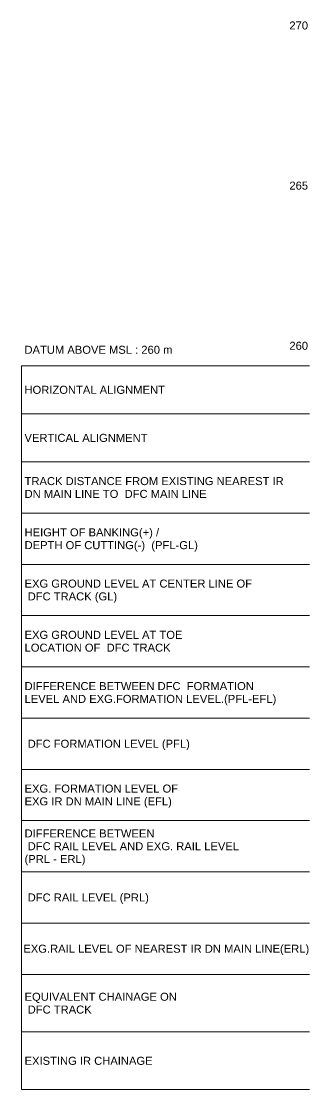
# Model space of a CAD drawing. Header units: metres. Extents: x 26905 to 33492, y -12340 to -11884.
# Drawn here: x 27905 to 27995, y -12231 to -11897.5 of the extents above; entities that cross this region are included whole.
import ezdxf
from ezdxf.enums import TextEntityAlignment as Align

# ---------------------------------------------------------------- set-up
doc = ezdxf.new("R2010")
doc.units = ezdxf.units.M
doc.header["$MEASUREMENT"] = 0
doc.layers.get('0').update_dxf_attribs({"lineweight": 0})
for name, color, linetype, lineweight in [('LS DATUM', 7, 'Continuous', 0), ('LS DATUM Y', 7, 'Continuous', 0), ('LS DIFF. EXG.RL & PRO. RL', 10, 'Continuous', 0), ('LS DIFF. PFL & EFL', 10, 'Continuous', 0), ('LS EXG. FL', 7, 'Continuous', 0), ('LS EXG. GL', 7, 'Continuous', 0), ('LS EXG. GL AT PRO. TOE', 7, 'Continuous', 0), ('LS EXG. IR CH', 7, 'Continuous', 0), ('LS EXG. RL', 7, 'Continuous', 0), ('LS FRAME', 7, 'Continuous', 0), ('LS PRO. CUT & FILL', 10, 'Continuous', 0), ('LS PRO. DFCC CH', 10, 'Continuous', 0), ('LS PRO. FL', 10, 'Continuous', 0), ('LS PRO. RL', 10, 'Continuous', 0), ("LS TRACK CENTER's", 10, 'Continuous', 0)]:
    doc.layers.add(name, color=color, linetype=linetype, lineweight=lineweight)
doc.layers.add('LS HORIZONTAL ALIGNMENT', color=10, linetype='Continuous')
doc.layers.add('LS VERTICAL ALIGNMENT', color=10, linetype='Continuous')
doc.styles.add('Style-Arial', font='arial.ttf')
doc.styles.add('StyleArial', font='arial.ttf')

msp = doc.modelspace()

# ---------------------------------------------------------------- linework, layer by layer
msp.add_lwpolyline([(27905, -12005), (27995, -12005)])
at = {"layer": 'LS FRAME'}
for points in [[(27995, -12231), (27905, -12231), (27905, -12005)], [(27995, -12020), (27905, -12020)], [(27995, -12035), (27905, -12035)], [(27995, -12051), (27905, -12051)], [(27905, -12051), (27995, -12051)], [(27995, -12067), (27905, -12067)], [(27905, -12067), (27995, -12067)], [(27995, -12083), (27905, -12083)], [(27905, -12083), (27995, -12083)], [(27995, -12099), (27905, -12099)], [(27995, -12115), (27905, -12115)], [(27905, -12115), (27995, -12115)], [(27995, -12131), (27905, -12131)], [(27905, -12131), (27995, -12131)], [(27995, -12147), (27905, -12147)], [(27905, -12147), (27995, -12147)], [(27995, -12163), (27905, -12163)], [(27905, -12163), (27995, -12163)], [(27995, -12179), (27905, -12179)], [(27995, -12195), (27905, -12195)], [(27995, -12213), (27905, -12213)]]:
    msp.add_lwpolyline(points, dxfattribs=at)

# ---------------------------------------------------------------- texts
at = {"layer": 'LS DATUM', "color": 7, "style": 'StyleArial'}
msp.add_text('DATUM ABOVE MSL : 260 m', height=2.5, rotation=0, dxfattribs=at).set_placement((27905.97, -12000), align=Align.MIDDLE_LEFT)
at = {"layer": 'LS DATUM Y', "color": 7, "lineweight": 0, "style": 'Style-Arial'}
for s, p in [('270', (27994.5, -11900)), ('270', (27994.5, -11900)), ('265', (27994.5, -11950)), ('260', (27994.5, -12000))]:
    msp.add_text(s, height=2.5, dxfattribs=at).set_placement(p, align=Align.RIGHT)
at = {"layer": 'LS DIFF. EXG.RL & PRO. RL', "color": 10, "style": 'StyleArial'}
for s, p in [('DIFFERENCE BETWEEN ', (27906, -12151)), (' DFC RAIL LEVEL AND EXG. RAIL LEVEL ', (27906, -12155)), ('(PRL - ERL)', (27906, -12159))]:
    msp.add_text(s, height=2.5, rotation=0, dxfattribs=at).set_placement(p, align=Align.MIDDLE_LEFT)
at = {"layer": 'LS DIFF. PFL & EFL', "color": 10, "style": 'StyleArial'}
for s, p in [('DIFFERENCE BETWEEN DFC  FORMATION ', (27906, -12105)), ('LEVEL AND EXG.FORMATION LEVEL.(PFL-EFL)', (27906, -12109))]:
    msp.add_text(s, height=2.5, rotation=0, dxfattribs=at).set_placement(p, align=Align.MIDDLE_LEFT)
at = {"layer": 'LS EXG. FL', "style": 'StyleArial'}
for s, p in [('EXG. FORMATION LEVEL OF', (27906, -12137)), ('EXG IR DN MAIN LINE (EFL)', (27906, -12141))]:
    msp.add_text(s, height=2.5, rotation=0, dxfattribs=at).set_placement(p, align=Align.MIDDLE_LEFT)
at = {"layer": 'LS EXG. GL', "color": 7, "style": 'StyleArial'}
for s, p in [('EXG GROUND LEVEL AT CENTER LINE OF ', (27906, -12073)), (' DFC TRACK (GL)', (27906, -12077))]:
    msp.add_text(s, height=2.5, rotation=0, dxfattribs=at).set_placement(p, align=Align.MIDDLE_LEFT)
at = {"layer": 'LS EXG. GL AT PRO. TOE', "color": 7, "style": 'StyleArial'}
for s, p in [('EXG GROUND LEVEL AT TOE', (27906, -12089)), ('LOCATION OF  DFC TRACK', (27906, -12093))]:
    msp.add_text(s, height=2.5, rotation=0, dxfattribs=at).set_placement(p, align=Align.MIDDLE_LEFT)
at = {"layer": 'LS EXG. IR CH', "style": 'StyleArial'}
msp.add_text('EXISTING IR CHAINAGE', height=2.5, rotation=0, dxfattribs=at).set_placement((27906, -12222), align=Align.MIDDLE_LEFT)
at = {"layer": 'LS EXG. RL', "style": 'StyleArial'}
msp.add_text('EXG.RAIL LEVEL OF NEAREST IR DN MAIN LINE(ERL)', height=2.5, rotation=0, dxfattribs=at).set_placement((27905.61, -12187), align=Align.MIDDLE_LEFT)
at = {"layer": 'LS HORIZONTAL ALIGNMENT', "style": 'StyleArial'}
msp.add_text('HORIZONTAL ALIGNMENT', height=2.5, rotation=0, dxfattribs=at).set_placement((27905.97, -12012.5), align=Align.MIDDLE_LEFT)
at = {"layer": 'LS PRO. CUT & FILL', "color": 10, "style": 'StyleArial'}
for s, p in [('HEIGHT OF BANKING(+) /', (27906, -12057)), ('DEPTH OF CUTTING(-)  (PFL-GL)', (27906, -12061))]:
    msp.add_text(s, height=2.5, rotation=0, dxfattribs=at).set_placement(p, align=Align.MIDDLE_LEFT)
at = {"layer": 'LS PRO. DFCC CH', "color": 10, "style": 'Style-Arial'}
for s, p in [('EQUIVALENT CHAINAGE ON ', (27906, -12202)), (' DFC TRACK', (27906, -12206))]:
    msp.add_text(s, height=2.5, rotation=0, dxfattribs=at).set_placement(p, align=Align.MIDDLE_LEFT)
at = {"layer": 'LS PRO. FL', "color": 10, "style": 'StyleArial'}
msp.add_text(' DFC FORMATION LEVEL (PFL) ', height=2.5, rotation=0, dxfattribs=at).set_placement((27906, -12123), align=Align.MIDDLE_LEFT)
at = {"layer": 'LS PRO. RL', "color": 10, "style": 'StyleArial'}
msp.add_text(' DFC RAIL LEVEL (PRL)', height=2.5, rotation=0, dxfattribs=at).set_placement((27906, -12171), align=Align.MIDDLE_LEFT)
at = {"layer": "LS TRACK CENTER's", "color": 10, "style": 'StyleArial'}
for s, p in [('TRACK DISTANCE FROM EXISTING NEAREST IR ', (27906, -12041)), ('DN MAIN LINE TO  DFC MAIN LINE', (27906, -12045))]:
    msp.add_text(s, height=2.5, rotation=0, dxfattribs=at).set_placement(p, align=Align.MIDDLE_LEFT)
at = {"layer": 'LS VERTICAL ALIGNMENT', "style": 'StyleArial'}
msp.add_text('VERTICAL ALIGNMENT', height=2.5, rotation=0, dxfattribs=at).set_placement((27905.97, -12027.5), align=Align.MIDDLE_LEFT)

doc.saveas('drawing.dxf')
